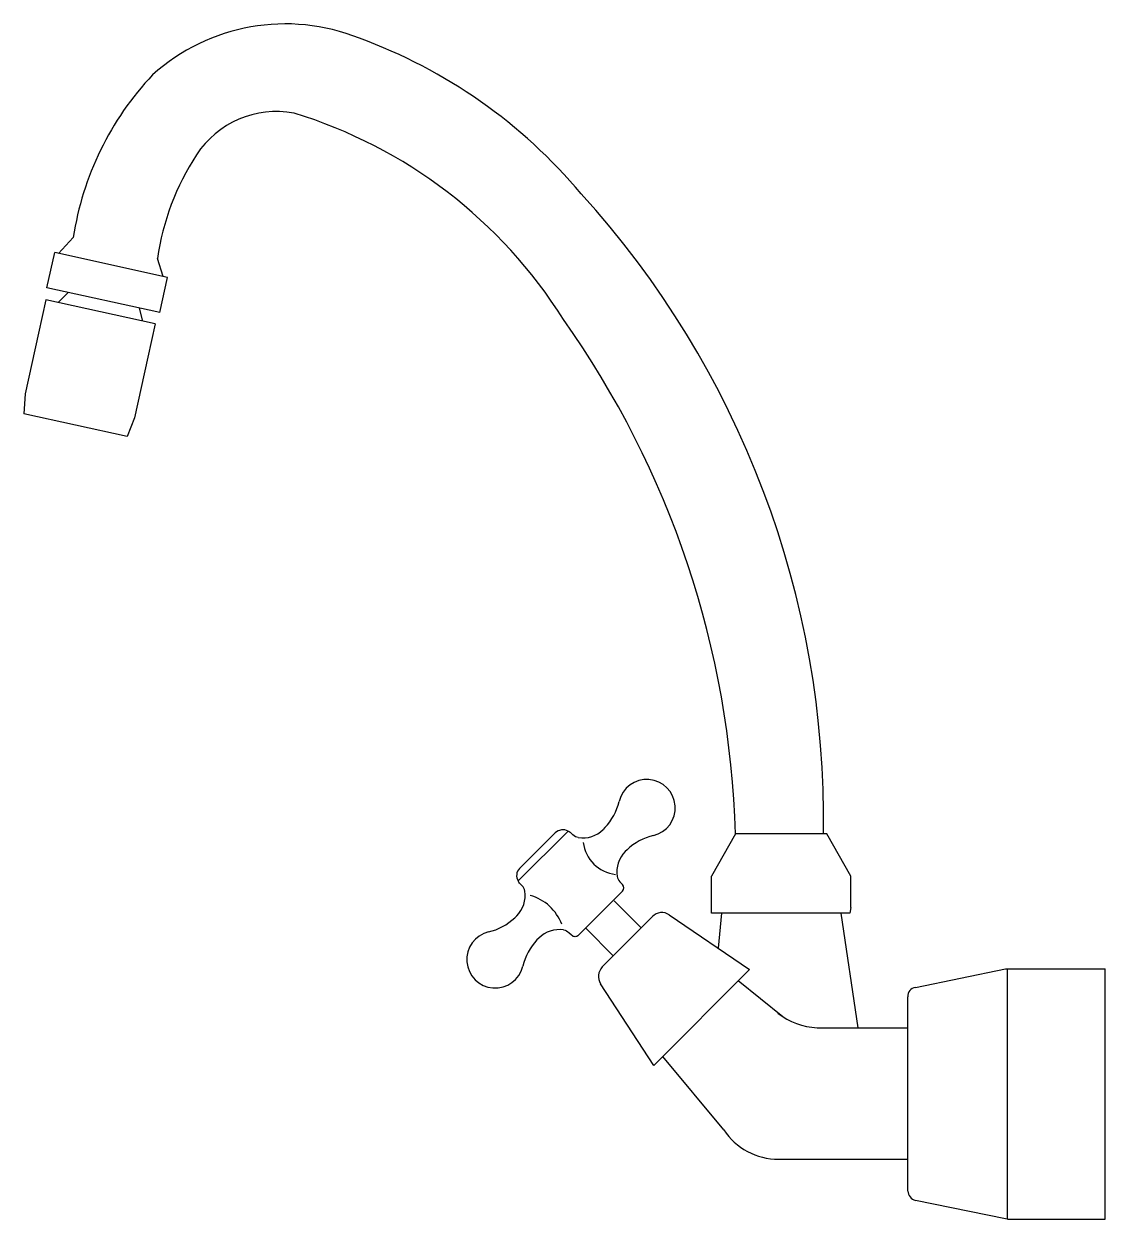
# Model space of a CAD drawing. Header units: millimetres. Extents: x -3060.518 to -3060.294, y 2877.641 to 2877.889.
import ezdxf

# ---------------------------------------------------------------- set-up
doc = ezdxf.new("R2010")
doc.units = ezdxf.units.MM
doc.header["$LTSCALE"] = 10
doc.layers.add('cozinha_pias', color=2, linetype='Continuous')

msp = doc.modelspace()

# ---------------------------------------------------------------- linework, layer by layer
at = {"layer": 'cozinha_pias', "color": 1}
for p, q in [((-3060.507632950565, 2877.845027251887), (-3060.510688015565, 2877.841746100887)), ((-3060.513110390565, 2877.834606977887), (-3060.511501436565, 2877.841924616887)), ((-3060.488084747565, 2877.836776115887), (-3060.511501436565, 2877.841924616887)), ((-3060.488964351565, 2877.836969505887), (-3060.490145860565, 2877.840702409887)), ((-3060.489693694565, 2877.829458475887), (-3060.488084747565, 2877.836776115887)), ((-3060.489693694565, 2877.829458475887), (-3060.513110390565, 2877.834606977887)), ((-3060.510755330565, 2877.831572953887), (-3060.508686654565, 2877.833634354887)), ((-3060.513303845565, 2877.832133254887), (-3060.514826954565, 2877.825205884887)), ((-3060.490667735565, 2877.827156429887), (-3060.513303972565, 2877.832133305887)), ((-3060.493228239565, 2877.827719390887), (-3060.493890982565, 2877.830381310887)), ((-3060.490667660565, 2877.827156394887), (-3060.492190828565, 2877.820228955887)), ((-3060.514827038565, 2877.825205884887), (-3060.517601471565, 2877.812587105887)), ((-3060.492190903565, 2877.820229026887), (-3060.494965344565, 2877.807610211887)), ((-3060.517601471565, 2877.812587105887), (-3060.517888446565, 2877.808490372887)), ((-3060.496423220565, 2877.803770941887), (-3060.517888506565, 2877.808490390887)), ((-3060.494965344565, 2877.807610211887), (-3060.496423178565, 2877.803770890887)), ((-3060.404933995565, 2877.721917304887), (-3060.415300579565, 2877.711550719887)), ((-3060.407653858565, 2877.721540669887), (-3060.415041280565, 2877.714153247887)), ((-3060.404485707565, 2877.721658485887), (-3060.403939440565, 2877.721112219887)), ((-3060.397292023565, 2877.722627615887), (-3060.397681296565, 2877.722238341887)), ((-3060.370214696565, 2877.721325512887), (-3060.375209696565, 2877.712584271887)), ((-3060.351233699565, 2877.721325512887), (-3060.370214696565, 2877.721325512887)), ((-3060.346238699565, 2877.712584262887), (-3060.351233699565, 2877.721325512887)), ((-3060.392695828565, 2877.718031421887), (-3060.393085102565, 2877.717642147887)), ((-3060.394211225565, 2877.711384003887), (-3060.393664958565, 2877.710837737887)), ((-3060.375209696565, 2877.704842014887), (-3060.375209696565, 2877.712584271887)), ((-3060.346238699565, 2877.706040807887), (-3060.346238699565, 2877.712584262887)), ((-3060.415041758565, 2877.711102434887), (-3060.414495492565, 2877.710556167887)), ((-3060.393664958565, 2877.709423523887), (-3060.402806796565, 2877.700281685887)), ((-3060.389777846565, 2877.701844715887), (-3060.395385403565, 2877.707448933887)), ((-3060.415621615565, 2877.704298022887), (-3060.416010887565, 2877.703908750887)), ((-3060.397891238565, 2877.693736155887), (-3060.387457464565, 2877.704163716887)), ((-3060.383949451565, 2877.704519310887), (-3060.367289005565, 2877.693218594887)), ((-3060.346943620565, 2877.704842014887), (-3060.375209696565, 2877.704842014887)), ((-3060.373111209565, 2877.704843800887), (-3060.373792193565, 2877.697629681887)), ((-3060.346488446565, 2877.704842014887), (-3060.370099563565, 2877.704842014887)), ((-3060.348323850565, 2877.704842014887), (-3060.344850461565, 2877.681091276887)), ((-3060.346238699565, 2877.706040807887), (-3060.346488446565, 2877.704842014887)), ((-3060.395570823565, 2877.696055188887), (-3060.401178380565, 2877.701659406887)), ((-3060.411025421565, 2877.699701828887), (-3060.411414693565, 2877.699312556887)), ((-3060.404221007565, 2877.700281683887), (-3060.404767279565, 2877.700827954887)), ((-3060.387166120565, 2877.673273043887), (-3060.367289005565, 2877.693218594887)), ((-3060.332865128565, 2877.689483304887), (-3060.314180955565, 2877.693312939887)), ((-3060.314180997565, 2877.693312813887), (-3060.313779821565, 2877.693353525887)), ((-3060.313779797565, 2877.641405514887), (-3060.313779797565, 2877.693353514887)), ((-3060.313779797565, 2877.693353514887), (-3060.293502978565, 2877.693353514887)), ((-3060.293502978565, 2877.641405514887), (-3060.293502978565, 2877.693353514887)), ((-3060.387166120565, 2877.673273043887), (-3060.398247015565, 2877.690230260887)), ((-3060.360400675565, 2877.683401431887), (-3060.369659817565, 2877.690839619887)), ((-3060.334461947565, 2877.647233145887), (-3060.334461947565, 2877.687525885887)), ((-3060.353240973565, 2877.681100991887), (-3060.334461947565, 2877.681100991887)), ((-3060.372649867565, 2877.659928522887), (-3060.385295246565, 2877.675150358887)), ((-3060.361277635565, 2877.653822912887), (-3060.334461947565, 2877.653822912887)), ((-3060.314180973565, 2877.641446229887), (-3060.332865119565, 2877.645275909887)), ((-3060.313779770565, 2877.641405590887), (-3060.314180946565, 2877.641446267887)), ((-3060.313779797565, 2877.641405514887), (-3060.293502978565, 2877.641405514887))]:
    msp.add_line(p, q, dxfattribs=at)
for centre, radius, start, end in [((-3060.463624431565, 2877.848129854887), 0.041233866, 68.12304500054533, 131.9201800004948), ((-3060.485814004565, 2877.783872082887), 0.10918381, 40.05465799959778, 69.88220800053755), ((-3060.445372030565, 2877.835593832887), 0.062971514, 136.6623020004487, 171.3844000004954), ((-3060.465467276565, 2877.851339443887), 0.01985008, 79.53538999977532, 146.8187280002414), ((-3060.491404221565, 2877.774324348887), 0.100962959, 32.1615539993067, 72.96830400006597), ((-3060.437132751565, 2877.833006036887), 0.05359840300000001, 146.9931550006082, 171.7441689994421), ((-3060.545253509565, 2877.724023827887), 0.193341912, 359.2003990002008, 42.29538599998956), ((-3060.564354720565, 2877.715707750887), 0.194221287, 1.65748500025102, 35.34619899951733), ((-3060.388620242565, 2877.726703196887), 0.005900017, 283.3917499997883, 166.6086039999059), ((-3060.406033600565, 2877.730848600887), 0.011999991, 316.7567749994595, 346.6085889997966), ((-3060.406004984565, 2877.719642392887), 0.002514407, 64.78975399991478, 130.9780969999852), ((-3060.401923664565, 2877.726480144887), 0.005999215000000001, 261.3480570002139, 315.002784998969), ((-3060.394242378565, 2877.720495164887), 0.007631501, 187.2934189997417, 263.3972969995057), ((-3060.384474818565, 2877.709289804887), 0.012000036, 103.3908079998911, 133.242362999733), ((-3060.388843290565, 2877.713399778887), 0.005999223000000001, 134.9962159994654, 188.6512340005769), ((-3060.413505470565, 2877.712686049887), 0.002124002, 136.3088600004909, 212.3116800001787), ((-3060.392797011565, 2877.712798217887), 0.002, 188.6518969999072, 224.9999960002243), ((-3060.419863426565, 2877.708540392887), 0.005999223000000001, 314.9962159994654, 8.65122999989136), ((-3060.415909705565, 2877.709141954887), 0.002, 8.652541999636481, 45.00051899953877), ((-3060.394372065565, 2877.710130630887), 0.001, 315.0088270002784, 45.00062600001873), ((-3060.415384054565, 2877.699152858887), 0.009736391000000002, 20.54006099982923, 74.60147900017814), ((-3060.424231888565, 2877.712650355887), 0.012000026, 283.3897439996916, 313.2409289998324), ((-3060.385491348565, 2877.702249009887), 0.002744397, 55.81722699904807, 135.7589440001128), ((-3060.406783050565, 2877.695460024887), 0.005999217, 81.34895299965211, 135.0052259999715), ((-3060.420086492565, 2877.695236957887), 0.005899991, 103.3911900002831, 346.6078410005937), ((-3060.402673091565, 2877.691091558887), 0.012000016, 136.7582240008065, 166.6098670004484), ((-3060.395609888565, 2877.691733645887), 0.003035557, 138.7241730005477, 209.6867890003504), ((-3060.332529724565, 2877.687579654887), 0.001932972, 99.99239299974727, 181.5939720005815), ((-3060.352671245565, 2877.695166028887), 0.014076571, 231.6034280007238, 267.6804069992724), ((-3060.361277635565, 2877.667466605887), 0.013643693, 213.5384020002551, 270), ((-3060.332158976565, 2877.647482032887), 0.002316381000000001, 186.168147999856, 252.2510199999043)]:
    msp.add_arc(centre, radius, start, end, dxfattribs=at)
at = {"layer": 'cozinha_pias', "color": 1, "extrusion": (0, 0, -1)}
for centre, radius, start, end in [((3060.405192813565, 2877.720951378887), 0.001, 104.9997839998416, 134.9997809997764), ((3060.402525227565, 2877.722526433887), 0.002, 278.6512759997692, 314.9999999999816), ((3060.414334651565, 2877.711809540887), 0.001, 314.9997859999613, 344.9997709997423), ((3060.406181492565, 2877.699413741887), 0.002, 98.651397999643, 135.0001639998673), ((3060.403513903565, 2877.700988792887), 0.001, 225.0000000000185, 315.0002140000387)]:
    msp.add_arc(centre, radius, start, end, dxfattribs=at)

doc.saveas('drawing.dxf')
